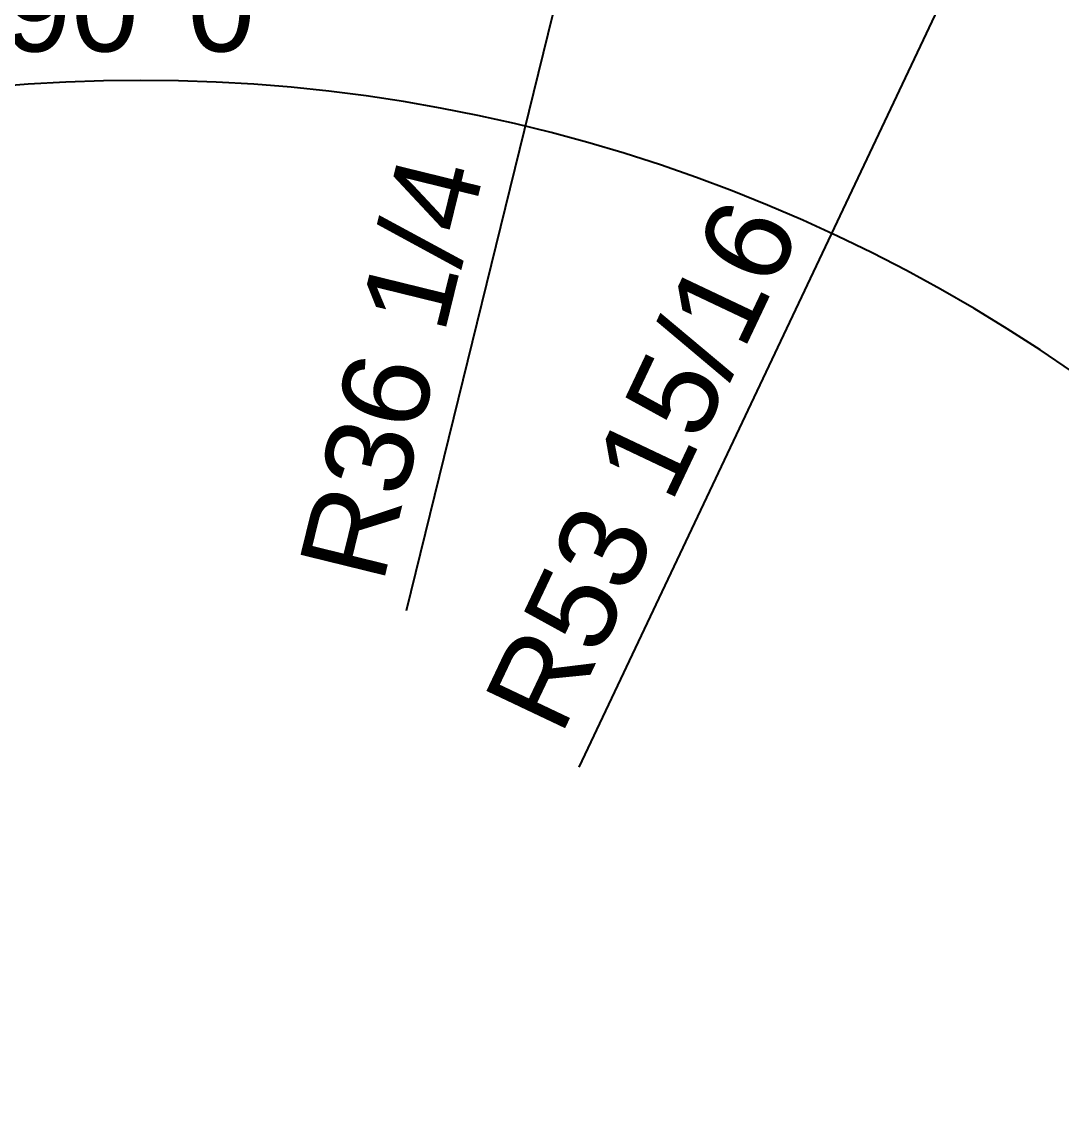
# Model space of a CAD drawing. Header units: inches. Extents: x -14 to 184, y -4 to 134.
# Drawn here: x 31.94 to 51.35, y 40.05 to 60.58 of the extents above; entities that cross this region are included whole.
import ezdxf

# ---------------------------------------------------------------- set-up
doc = ezdxf.new("R2010")
doc.units = ezdxf.units.IN
doc.layers.add('ZANO_W', color=1, linetype='Continuous', lineweight=0)
doc.styles.get("Standard").update_dxf_attribs({"font": 'arial.ttf'})
doc.dimstyles.new('amerykanie', dxfattribs={"dimtxt": 50, "dimasz": 50, "dimexe": 0.5, "dimexo": 0.5, "dimgap": 1, "dimtad": 1, "dimdec": 0, "dimzin": 0, "dimlunit": 5, "dimtxsty": 'Standard', "dimcen": 0.09, "dimclrd": 1, "dimclre": 1, "dimclrt": 1, "dimazin": 0, "dimtfac": 1, "dimtdec": 0, "dimtmove": 0, "dimatfit": 3, "dimfxl": 1, "dimtzin": 0, "dimarcsym": 1})

# ---------------------------------------------------------------- blocks, each defined once
blk = doc.blocks.new('*D387')
at = {"layer": 'ZANO_W', "color": 1, "lineweight": -2}
for p, q in [((8.677, 54.479), (12.95, 50.207)), ((59.639, 54.479), (55.366, 50.207))]:
    blk.add_line(p, q, dxfattribs=at)
blk.add_arc((34.158, 28.998), 30.493, 46.8791, 133.1209, dxfattribs=at)
at = {"layer": 'ZANO_W', "color": 1}
for points in [[(13.199, 51.375), (13.431, 51.136), (12.597, 50.56)], [(54.885, 51.136), (55.117, 51.375), (55.72, 50.56)]]:
    blk.add_solid(points, dxfattribs=at)
at = {"layer": 'ZANO_W', "color": 1, "insert": (34.158, 60.831), "char_height": 1.625, "attachment_point": 5}
blk.add_mtext("90%%d0'", dxfattribs=at)
blk = doc.blocks.new('*D388')
at = {"layer": 'ZANO_W', "color": 1, "lineweight": -2}
blk.add_line((42.559, 63.648), (39.109, 49.601), dxfattribs=at)
at = {"layer": 'ZANO_W', "color": 1}
blk.add_solid([(42.721, 63.608), (42.397, 63.688), (42.798, 64.619)], dxfattribs=at)
at = {"layer": 'ZANO_W', "color": 1, "insert": (38.84, 54.127), "char_height": 1.625, "attachment_point": 5, "rotation": 76.2}
blk.add_mtext('R36 1/4', dxfattribs=at)
blk = doc.blocks.new('*D389')
at = {"layer": 'ZANO_W', "color": 1, "lineweight": -2}
blk.add_line((56.828, 77.282), (42.328, 46.684), dxfattribs=at)
at = {"layer": 'ZANO_W', "color": 1}
blk.add_solid([(56.978, 77.21), (56.677, 77.353), (57.256, 78.185)], dxfattribs=at)
at = {"layer": 'ZANO_W', "color": 1, "insert": (43.513, 52.316), "char_height": 1.625, "attachment_point": 5, "rotation": 64.6449}
blk.add_mtext('R53 15/16', dxfattribs=at)

msp = doc.modelspace()

# ---------------------------------------------------------------- dimensions: what is measured, and where the dimension line sits
at = {"layer": 'ZANO_W'}
for center, mpoint, picture, middle in [((34.158287, 29.443827), (57.255743, 78.185453), '*D389', (44.724788, 51.741886)), ((34.15796, 29.44492), (42.79765, 64.61931), '*D388', (40.14201, 53.80751))]:
    dim = msp.add_radius_dim(center=center, mpoint=mpoint, dimstyle='amerykanie', override={"dimtxt": 1.625, "dimasz": 1, "dimgap": 0.5, "dimdec": 4, "dimaunit": 1, "dimadec": 1, "dimtdec": 4, "dimtmove": 1, "dimfrac": 2}, dxfattribs=at)
    dim.commit()
    dim.dimension.update_dxf_attribs({"geometry": picture, "text_midpoint": middle, "dimtype": 164})
dim = msp.add_angular_dim_2l(base=(42.05041, 58.4522), line1=((59.99275, 54.83286), (60.27113, 55.11125)), line2=((8.04544, 55.11125), (8.32383, 54.83286)), dimstyle='amerykanie', override={"dimtxt": 1.625, "dimasz": 1, "dimgap": 0.5, "dimdec": 4, "dimaunit": 1, "dimadec": 1, "dimtdec": 4, "dimtmove": 1, "dimfrac": 2}, dxfattribs=at)
dim.commit()
dim.dimension.update_dxf_attribs({"geometry": '*D387', "text_midpoint": (34.15829, 60.83143)})

doc.saveas('drawing.dxf')
